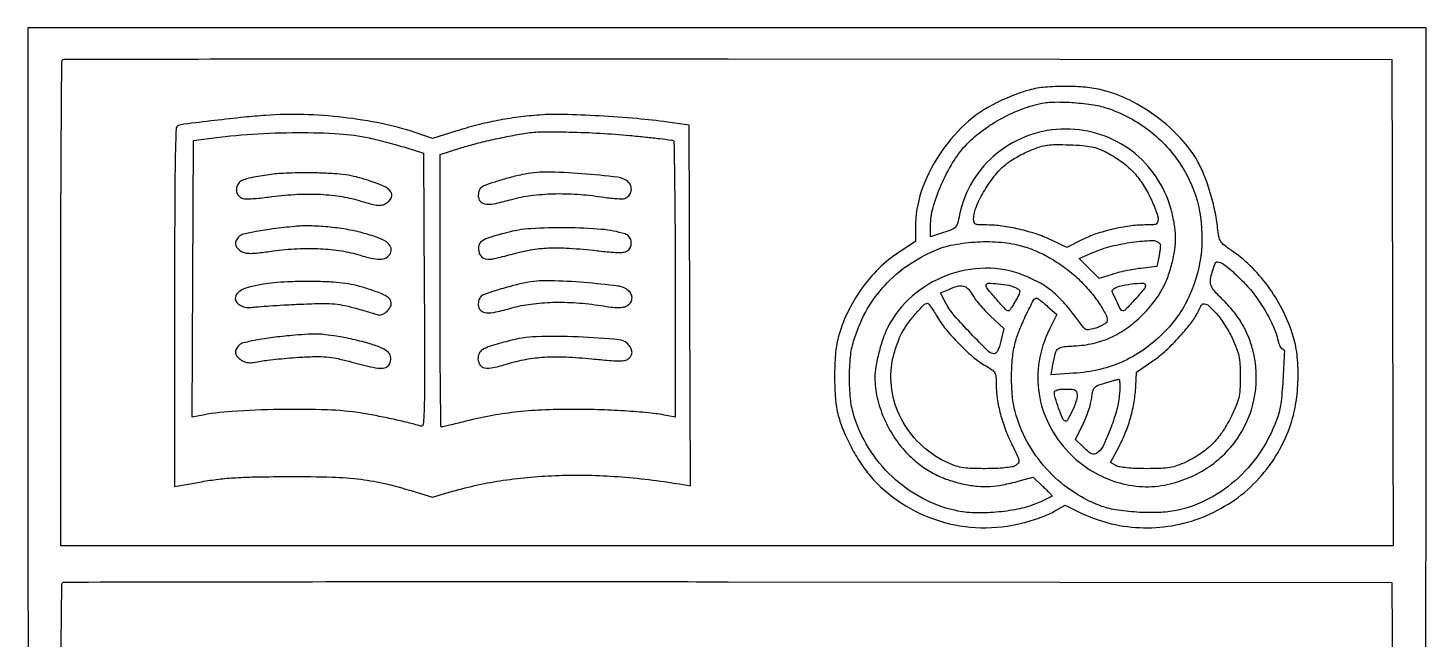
# Model space of a CAD drawing. Extents: x 284 to 1222, y 282 to 1697.
# Drawn here: x 477 to 1030, y 1455 to 1697 of the extents above; entities that cross this region are included whole.
import ezdxf

# ---------------------------------------------------------------- set-up
doc = ezdxf.new("R2010")
doc.units = 0

msp = doc.modelspace()

# ---------------------------------------------------------------- linework, layer by layer
for points in [[(490.048103, 1436.581446, -0.00158), (490.196383, 1457.743021, -0.000142), (490.394336, 1476.683142, -0.196124), (490.668539, 1477.335206, -0.198492), (491.330938, 1477.610209, -0.000009), (568.273999, 1477.733374, -0.000397), (653.185875, 1477.800395, -0.000239), (753.918539, 1477.751872), (1016.5, 1477.5), (1016.80522, 1415, -0.00184)], [(1029.937464, 1445.390718, 0.00041), (1030, 1521.605955), (1030, 1697), (753.5, 1697), (477, 1697), (477, 1520.460586, 0.000326), (477.077877, 1400.882706, 0.004536)]]:
    msp.add_lwpolyline(points, format="xyb")
for points in [[(1016.754998, 1588.25), (1017.009997, 1492), (753.504998, 1492), (490, 1492), (490, 1587.833333, -0.000653), (490.048083, 1624.626311, -0.001078), (490.196383, 1655.712008, -0.000066), (490.393843, 1683.67872, -0.197044), (490.668539, 1684.335206, -0.198492), (491.330938, 1684.610209, -0.000009), (568.273999, 1684.733374, -0.000397), (653.185875, 1684.800395, -0.000239), (753.918539, 1684.751872), (1016.5, 1684.5)], [(873, 1672.42392, 0.020555), (870.368782, 1671.615941, 0.008833), (866.926108, 1670.333047, 0.008722), (863.302584, 1668.835891, 0.011393), (860.046326, 1667.334444, 0.074153), (847.630678, 1658.788153, 0.061027), (837.282458, 1646.452212, 0.061935), (830.353689, 1632.195359, 0.082353), (828, 1618.001992), (828, 1612.424182), (821.556076, 1608.187546, 0.049648), (813.580379, 1601.727117, 0.04301), (806.60204, 1593.522357, 0.04284), (801.104191, 1584.207565, 0.04823), (797.528393, 1574.4477, 0.04365), (796.402645, 1567.792227, 0.020081), (796.04938, 1559, 0.020081), (796.402645, 1550.207773, 0.04365), (797.528393, 1543.5523, 0.034865), (799.526627, 1537.612225, 0.022966), (802.599368, 1531.087561, 0.022874), (806.28326, 1524.825986, 0.032875), (810.14112, 1519.67963, 0.071271), (822.490381, 1508.859304, 0.069352), (837.492532, 1501.820012, 0.068928), (853.933519, 1499.12292, 0.068946), (870.487102, 1500.996701, 0.013933), (873.803691, 1501.944134, 0.011215), (877.313928, 1503.140785, 0.011377), (880.508191, 1504.393448, 0.028302), (882.764303, 1505.49183), (887.234477, 1507.990259), (893.621517, 1504.942006, 0.106952), (918.286171, 1499.109831, 0.106343), (943.210621, 1503.97545, 0.106479), (963.905507, 1518.651198, 0.107479), (976.638563, 1540.5, 0.041045), (978.552114, 1548.618345, 0.030386), (979.369346, 1557.809201, 0.030755), (979.065798, 1566.851088, 0.047908), (977.588477, 1574.5, 0.042422), (973.730355, 1584.408037, 0.039608), (968.180381, 1593.766299, 0.040284), (961.337139, 1601.973849, 0.048075), (953.629949, 1608.454941, -0.013082), (950.210068, 1610.944664, -0.085632), (948.77688, 1612.500136, -0.098487), (948.041701, 1614.355226, -0.019967), (947.541559, 1617.877643, 0.027607), (946.49905, 1624.492486, 0.019679), (944.636839, 1631.759162, 0.019938), (942.281913, 1638.632296, 0.036168), (939.740016, 1644, 0.05845), (932.962924, 1653.268839, 0.044689), (923.624443, 1661.682838, 0.044496), (912.886141, 1668.342379, 0.056305), (901.936111, 1672.385338, 0.03752), (895.272732, 1673.503087, 0.022469), (887.248407, 1673.874581, 0.022535), (879.324491, 1673.527861, 0.042034)], [(904.420093, 1665.0533, -0.040115), (912.99507, 1661.2707, -0.042013), (920.716029, 1656.216479, -0.042091), (927.470915, 1649.952369, -0.040572), (933.173297, 1642.57213, -0.087852), (939.943812, 1626.624591, -0.080271), (941.122848, 1608.796128, -0.080244), (936.626552, 1591.49838, -0.087701), (926.988635, 1577.085431, -0.043731), (919.12266, 1570.199959, -0.049667), (910.492606, 1565.115948, -0.049542), (901.010114, 1561.824293, -0.043139), (890.611203, 1560.264483), (881.722406, 1559.706761), (882.414521, 1563.603381, -0.015562), (883.407558, 1568.334128, -0.164515), (884.447693, 1569.978013, -0.145372), (886.323701, 1570.753168, -0.011321), (891.790669, 1571.194024, 0.046793), (899.19451, 1572.323176, 0.050531), (906.060884, 1574.797254, 0.049368), (912.424463, 1578.659246, 0.041247), (918.334767, 1583.91212, 0.02431), (922.423996, 1588.63929, 0.037572), (925.424893, 1593.126579, 0.038305), (927.681037, 1597.946833, 0.026603), (929.504764, 1603.679599, 0.029108), (930.599895, 1609.177819, 0.038661), (930.91124, 1614.265178, 0.037736), (930.436348, 1619.435338, 0.025872), (929.157139, 1625.189216, 0.080196), (923.272306, 1638.002355, 0.082283), (913.696142, 1648.183423, 0.08243), (901.364306, 1654.7187, 0.080884), (887.5, 1656.976262, 0.085108), (873.105642, 1654.50824, 0.084971), (860.346664, 1647.385654, 0.085555), (850.750176, 1636.475357, 0.087914), (845.472755, 1623.081853, -0.01605), (844.657819, 1619.633513, -0.115462), (843.852931, 1618.139191, -0.116846), (842.472231, 1617.165575, -0.016604), (839.187302, 1615.97266), (834, 1614.281614), (834, 1618.535472, -0.069329), (835.023245, 1625.879663, -0.033125), (838.235865, 1634.872916, -0.032849), (842.746231, 1643.643353, -0.052158), (847.817135, 1650.384965, -0.043148), (853.907637, 1655.895401, -0.034453), (861.315252, 1660.752002, -0.03417), (869.395767, 1664.587062, -0.040222), (877.5, 1667.044477, -0.05118), (883.117851, 1667.674857, -0.020829), (890.815814, 1667.427053, -0.020955), (898.565307, 1666.52614, -0.044434)], [(571, 1662.375074, 0.008068), (562.579252, 1661.635254, 0.003048), (550.83232, 1660.339473, 0.001066), (538.660978, 1658.895424, 0.061624), (536.480598, 1658.354181, 0.301482), (535.567808, 1657.072236, 0.003124), (535.257195, 1645.518789, 0.004594), (535.045595, 1627.028402, 0.000564), (535, 1586.598905), (535, 1515.411788), (545.75, 1517.356349, -0.015848), (552.31847, 1518.330678, -0.014319), (559.161647, 1518.927069, -0.010287), (567.812256, 1519.253556, -0.003418), (580.5, 1519.384445, -0.007984), (597.254986, 1519.175205, -0.023862), (608.681475, 1518.303152, -0.028503), (618.818483, 1516.449343, -0.015968), (630.898952, 1513.108581), (636.961595, 1511.221675), (644.967211, 1513.549137, -0.034654), (665.009139, 1517.897437, -0.028033), (686.941131, 1519.839463, -0.026387), (710.334006, 1519.359953, -0.022726), (734.756699, 1516.447292), (739.013399, 1515.742241), (738.756699, 1587.102796), (738.5, 1658.46335), (730, 1659.685327, 0.014084), (717.904825, 1661.077744, 0.007588), (702.936933, 1662.146384, 0.007194), (688.634501, 1662.743299, 0.025819), (679.5, 1662.52127, 0.013345), (670.879965, 1661.633605, 0.01516), (662.68111, 1660.313665, 0.015155), (654.574627, 1658.4988, 0.013315), (646.231893, 1656.125243), (637.070066, 1653.252857), (630.143215, 1655.585447, 0.030897), (616.935312, 1659.142119, 0.021746), (601.736811, 1661.560304, 0.021318), (585.963022, 1662.692749, 0.025139)], [(611.928208, 1653.472692, -0.006756), (615.284749, 1652.688757, -0.004048), (619.251719, 1651.671388, -0.004052), (623.183856, 1650.594773, -0.007035), (626.428208, 1649.628652), (633.5, 1647.413985), (633.758646, 1593.136861, -0.000562), (633.882242, 1559.199312, -0.007603), (633.724924, 1546.801188, -0.013041), (633.364917, 1540.137756, -0.475952), (632.258646, 1539.377187, 0.010812), (627.258161, 1540.731735, 0.006993), (621.417772, 1542.092614, 0.0067), (615.189507, 1543.365146, 0.006934), (609, 1544.454877, 0.031892), (595.420223, 1545.77139, 0.012283), (576.471694, 1545.928995, 0.012164), (557.667306, 1545.165627, 0.035032), (544.741422, 1543.410805), (541.982845, 1542.837322), (542.241422, 1597.66456), (542.5, 1652.491798), (548.5, 1653.279656, -0.016694), (565.843514, 1654.970385, -0.015188), (583.817617, 1655.571267, -0.015677), (600.124507, 1655.109542, -0.039088)], [(715.007765, 1654.438409, -0.002377), (721.344959, 1653.803929, -0.003672), (726.814353, 1653.189416, -0.001206), (731.533683, 1652.612495, -0.107794), (732.195148, 1652.379392, -0.255772), (732.5249, 1651.79865, -0.000245), (732.763575, 1636.012706, -0.002274), (732.942096, 1618.301356, -0.001383), (733, 1597.361528), (733, 1542.841089), (730.25, 1543.412689, 0.024359), (723.546798, 1544.468519, 0.009853), (714.325388, 1545.280375, 0.009149), (703.705165, 1545.80982, 0.007817), (692.5, 1545.987774, 0.01135), (680.169233, 1545.710871, 0.017393), (669.516524, 1544.857539, 0.018445), (659.427567, 1543.316202, 0.015342), (648.833387, 1540.956381, -0.0017), (645.853148, 1540.206661, -0.002553), (643.247472, 1539.574687, -0.001031), (641.01026, 1539.04903, -0.057241), (640.583387, 1539, -0.410916), (640.343775, 1539.236926, -0.000115), (640.17137, 1554.84972, -0.00169), (640.041922, 1572.26685, -0.001013), (640, 1592.956494), (640, 1646.912987), (647.875253, 1649.400779, -0.012838), (653.490119, 1651.017212, -0.007847), (660.189304, 1652.649067, -0.007631), (667.252559, 1654.139646, -0.008922), (674, 1655.331793, -0.036898), (680.244668, 1655.853001, -0.007823), (691.171333, 1655.785949, -0.008432), (703.417569, 1655.312459, -0.009882)], [(903.5, 1647.77755, -0.032722), (909.044043, 1644.417139, -0.043775), (913.548801, 1640.639525, -0.044579), (917.265881, 1636.193837, -0.035866), (920.4472, 1630.832914, -0.012148), (921.807373, 1627.940554, -0.014069), (922.956365, 1625.122482, -0.01316), (923.79444, 1622.697029, -0.076743), (924, 1621.365643, -0.075929), (923.798308, 1620.045136, -0.213551), (923.193348, 1619.360809, -0.096281), (921.908853, 1619.054456, -0.009713), (918.75, 1618.982636, 0.033488), (912.689725, 1618.556147, 0.023781), (905.990744, 1617.30414, 0.023808), (899.45323, 1615.424779, 0.033983), (893.882923, 1613.09936), (887.943627, 1610.131459), (881.634253, 1613.083971, 0.029906), (875.741239, 1615.423328, 0.022448), (869.020075, 1617.306721, 0.022656), (862.258, 1618.558308, 0.033614), (856.25, 1618.982636, -0.009741), (853.131962, 1619.053707, -0.092593), (851.837809, 1619.352538, -0.213903), (851.237425, 1620.013047, -0.085488), (851.055873, 1621.25, -0.093887), (852.142164, 1626.295728, -0.035105), (855.432487, 1632.781862, -0.035156), (859.796075, 1639.026214, -0.059818), (864.358049, 1643.459526, -0.02527), (866.145268, 1644.685051, -0.01146), (868.597087, 1646.113805, -0.011314), (871.257514, 1647.505889, -0.015218), (873.730199, 1648.636974, -0.022538), (877.228993, 1649.928086, -0.04321), (880.145516, 1650.586646, -0.033855), (883.566038, 1650.819698, -0.009153), (889, 1650.722086, -0.009947), (894.186016, 1650.430533, -0.031084), (897.64581, 1649.949323, -0.040634), (900.485186, 1649.128021, -0.029184)], [(574, 1639.08356, 0.005706), (567.133292, 1638.045939, 0.030206), (563.423841, 1637.209501, 0.059212), (561.235685, 1636.283181, 0.141089), (560.015739, 1635.029409, 0.091395), (559.462813, 1633.297998, 0.120146), (559.64808, 1631.655417, 0.125017), (560.556347, 1630.328391, 0.104001), (562.048993, 1629.48445, 0.080909), (563.213623, 1629.313357, 0.009865), (565.801789, 1629.404838, 0.011486), (568.894512, 1629.646663, 0.009241), (572.206612, 1630.044307, -0.019183), (582.396282, 1631.062638, -0.024976), (591.77042, 1631.168613, -0.027356), (600.313204, 1630.368962, -0.035339), (608, 1628.660699, 0.006006), (612.981601, 1627.242676, 0.041492), (615.478563, 1626.782189, 0.085931), (617.173109, 1626.90442, 0.083059), (618.75, 1627.588256, 0.133949), (620.777271, 1629.855569, 0.29002), (620.550358, 1632.087855, 0.122729), (617.674742, 1634.322884, 0.025439), (611.647251, 1636.630264, 0.016979), (606.938436, 1637.988263, 0.02553), (602.746687, 1638.819542, 0.021682), (598.022011, 1639.300119, 0.008588), (591.5, 1639.566597, 0.006589), (586.502349, 1639.618985, 0.006225), (581.409375, 1639.541844, 0.0062), (576.901952, 1639.361478, 0.021546)], [(672.5, 1638.921356, 0.011551), (666.783597, 1637.527838, 0.014868), (661.604853, 1635.971455, 0.011975), (657.380085, 1634.450193, 0.127813), (655.911276, 1633.393094, 0.081662), (655.526341, 1632.735758, 0.041007), (655.255245, 1631.809862, 0.039295), (655.126778, 1630.78179, 0.046681), (655.173236, 1629.805042, 0.193891), (656.205952, 1628.017372, 0.154461), (658.310002, 1627.231606, 0.067327), (662.026096, 1627.542759, 0.014233), (668.34978, 1629.133578, -0.037413), (675.91808, 1630.668726, -0.024514), (684.795416, 1631.34751, -0.023201), (694.323792, 1631.16552, -0.022638), (703.873416, 1630.10346, 0.010507), (706.830324, 1629.701789, 0.012745), (709.617111, 1629.454475, 0.011364), (711.956562, 1629.360151, 0.081404), (713.072263, 1629.522935, 0.134701), (714.622359, 1630.527738, 0.118034), (715.538071, 1632.232586, 0.120023), (715.574427, 1634.143965, 0.142328), (714.707352, 1635.721219, 0.167455), (710.251265, 1637.893388, 0.011515), (696.096164, 1639.295114, 0.016876), (681.82447, 1639.893827, 0.056106)], [(582.5, 1618.389666, 0.007062), (574.036377, 1617.425986, 0.013781), (567.325957, 1616.377077, 0.012196), (562.236037, 1615.308121, 0.139393), (560.46287, 1614.320013, 0.078806), (559.348508, 1612.785558, 0.153353), (559.100127, 1611.307507, 0.148243), (559.741013, 1609.918109, 0.072025), (561.25, 1608.645903, 0.085392), (562.904862, 1607.972823, 0.054932), (564.969813, 1607.752764, 0.028295), (568.126505, 1607.942904, 0.005028), (574, 1608.691629, -0.021505), (583.537606, 1609.589314, -0.02489), (592.660599, 1609.599098, -0.026774), (601.049059, 1608.738526, -0.037615), (608.371867, 1607.01651, 0.023992), (613.457282, 1605.673587, 0.076702), (616.950257, 1605.473918, 0.134123), (619.224989, 1606.337041, 0.15988), (620.560383, 1608.19025, 0.191479), (620.405227, 1610.370444, 0.132054), (618.769217, 1612.266087, 0.065951), (615.259611, 1614.024546, 0.017306), (609.232804, 1615.876715, 0.024678), (602.836649, 1617.268153, 0.017785), (595.592282, 1618.210052, 0.017995), (588.476872, 1618.621366, 0.030261)], [(666.091204, 1615.889537, 0.008129), (659.627106, 1614.040862, 0.06258), (656.755799, 1612.759265, 0.155332), (655.485231, 1611.304124, 0.13304), (655.190068, 1609.283603, 0.117208), (656.136955, 1606.712132, 0.212183), (657.994527, 1605.530741, 0.092588), (661.399872, 1605.654592, 0.013682), (668.102949, 1607.35451, -0.025007), (675.786015, 1609.118845, -0.03337), (682.899775, 1609.897389, -0.027422), (691.049786, 1609.795209, -0.010844), (702.216365, 1608.79815, 0.004298), (708.466963, 1608.157462, 0.031228), (711.482042, 1608.063625, 0.070764), (713.299268, 1608.380458, 0.118422), (714.615214, 1609.186643, 0.134727), (715.529716, 1610.792938, 0.118782), (715.55534, 1612.724984, 0.120757), (714.701721, 1614.432666, 0.142187), (713.198848, 1615.426831, 0.054746), (703.861305, 1617.247447, 0.018342), (689.956319, 1617.894511, 0.018536), (675.941127, 1617.512548, 0.049536)], [(869.47355, 1610.832554, -0.03831), (875.600467, 1608.732411, -0.030715), (881.824674, 1605.584687, -0.029987), (887.779383, 1601.601281, -0.031652), (893.102188, 1597, -0.024365), (897.576086, 1592.158644, -0.031101), (901.179702, 1587.268462, -0.030935), (903.579594, 1582.988458, -0.206772), (903.678338, 1580.604145, -0.145939), (903.262148, 1580.063707, -0.028823), (902.219143, 1579.399442, -0.028318), (900.869603, 1578.742801, -0.023012), (899.358553, 1578.190874, -0.015591), (897.070675, 1577.550269, -0.099939), (895.875014, 1577.499288, -0.148619), (894.98279, 1577.932134, -0.048554), (894, 1579.036968, 0.015111), (887.723476, 1587.120989, 0.041767), (882.691028, 1592.270557, 0.051053), (877.493047, 1595.914355, 0.033492), (870.879318, 1599.047568, 0.09633), (855.765327, 1601.850944, 0.089376), (840.267942, 1598.919531, 0.08893), (826.705324, 1590.741359, 0.094105), (817.143233, 1578.5, 0.035603), (815.249216, 1574.073339, 0.020356), (813.57264, 1568.504114, 0.02037), (812.377405, 1562.923091, 0.042586), (812, 1558.5, 0.05749), (812.910024, 1550.611601, 0.044747), (815.620999, 1542.407437, 0.043993), (819.816202, 1534.66401, 0.050283), (825.142857, 1528.142857, 0.034486), (829.980337, 1523.930317, 0.039538), (835.143997, 1520.631676, 0.038968), (840.828691, 1518.150488, 0.031857), (847.224347, 1516.380736, 0.026272), (852.662285, 1515.53809, 0.039637), (857.452599, 1515.432825, 0.035636), (862.555734, 1516.092221, 0.016723), (869.034509, 1517.630972), (874.569017, 1519.142623), (878.284509, 1515.638464, -0.006128), (879.708408, 1514.262193, -0.009306), (880.908574, 1513.028288, -0.004584), (881.888583, 1511.963071, -0.185741), (882, 1511.673492, -0.286175), (881.844947, 1511.424772, -0.00331), (880.017187, 1510.543501, -0.008811), (877.837643, 1509.556991, -0.005487), (875.25, 1508.473809, -0.048361), (868.421061, 1506.444785, -0.027624), (859.889977, 1505.269248, -0.027564), (851.224993, 1505.038848, -0.045715), (843.971369, 1505.91272, -0.070939), (830.655989, 1510.817054, -0.065413), (818.829714, 1519.35283, -0.064796), (809.515578, 1530.740683, -0.067159), (803.561951, 1544, -0.048447), (802.339599, 1550.318323, -0.023722), (801.955204, 1558.517541, -0.02372), (802.348863, 1566.70916, -0.048868), (803.579007, 1573, -0.050534), (808.266553, 1584.347254, -0.056383), (815.000278, 1594.077246, -0.056065), (823.773941, 1602.100611, -0.049043), (834.5, 1608.395833, -0.055491), (842.097937, 1610.929416, -0.035373), (851.332407, 1612.233362, -0.034823), (860.887148, 1612.232822, -0.046024)], [(924.728952, 1611.604381, -0.199456), (924.906461, 1611.174566, -0.01685), (924.862683, 1609.951812, -0.020311), (924.696352, 1608.447211, -0.014263), (924.392518, 1606.770302), (923.492308, 1602.5), (917.157398, 1601.800887, 0.014264), (914.365294, 1601.411856, 0.009645), (911.206528, 1600.81661, 0.009723), (908.173389, 1600.122421, 0.019063), (905.794945, 1599.431892), (900.767402, 1597.76201), (896.805285, 1601.724127), (892.843167, 1605.686244), (898.171584, 1608.035576, -0.04134), (905.41156, 1610.536765, -0.029113), (913.871769, 1612.179543, -0.024177), (921.586319, 1612.838697, -0.208518)], [(957.630742, 1596.547401, -0.036004), (962.107968, 1591.380372, -0.026628), (966.30923, 1585.088984, -0.027144), (969.650752, 1578.69013, -0.053448), (971.454671, 1573.25, 0.023747), (971.787041, 1572.00498, 0.035075), (972.204694, 1570.954688, 0.038076), (972.64245, 1570.198431, 0.247358), (973.01901, 1570, -0.425946), (973.969638, 1569.010673, -0.004711), (973.462433, 1558.733737, -0.011713), (972.658881, 1548.975567, -0.054432), (971.458421, 1543.460927, -0.061075), (965.10194, 1530.135593, -0.063286), (955.777088, 1518.917542, -0.065093), (944.209053, 1510.643452, -0.071671), (931.267033, 1505.951636, -0.043704), (924.307455, 1505.13123, -0.0233), (915.633995, 1505.275251, -0.023234), (907.179858, 1506.206024, -0.05327), (901, 1507.866913, -0.059337), (889.557642, 1513.933852, -0.058009), (879.763006, 1522.558283, -0.05815), (872.231157, 1533.180399, -0.060195), (867.452758, 1545.130963, -0.042861), (866.393697, 1551.139757, -0.022919), (866.069676, 1558.677411, -0.022889), (866.439185, 1566.268104, -0.04012), (867.531192, 1572.458446, -0.032443), (869.164952, 1577.393937, -0.015998), (871.839722, 1583.439807, -0.007655), (874.749737, 1589.257188, -0.279898), (875.972715, 1590, -0.152781), (876.397588, 1589.867073, -0.008459), (877.540541, 1589.045312, -0.012442), (878.879431, 1587.995097, -0.008735), (880.335349, 1586.75), (884.003919, 1583.5), (880.984325, 1577.5, 0.076262), (876.944486, 1565.061038, 0.079746), (876.910454, 1552.17978, 0.078943), (880.922834, 1539.827255, 0.072664), (888.64895, 1528.929191, 0.060049), (896.810275, 1522.206168, 0.060078), (906.334061, 1517.616231, 0.061315), (916.488335, 1515.487888, 0.06776), (926.505385, 1516.001016, 0.097792), (943.400637, 1522.77779, 0.10441), (955.996467, 1535.350738, 0.105856), (962.321627, 1551.789244, 0.103146), (961.447999, 1569.539901, 0.033322), (959.586725, 1575.130988, 0.038183), (957.065588, 1580.164934, 0.036734), (953.717633, 1584.913809, 0.02717), (949.373776, 1589.653623, -0.020564), (945.918558, 1593.325262, -0.129746), (944.797185, 1595.61232, -0.115502), (944.882957, 1598.277847, -0.014832), (946.539682, 1603.793124, -0.380413), (947.623497, 1604.416999, -0.093768), (949.68975, 1603.563551, -0.040784), (952.913117, 1601.060797, -0.010773)], [(570.054924, 1595.550229, 0.019476), (564.919529, 1594.514581, 0.059058), (561.584031, 1593.274582, 0.100421), (559.680125, 1591.753534, 0.175919), (559, 1589.880299, 0.180482), (559.572533, 1588.345845, 0.097422), (561.184654, 1587.088651, 0.081292), (563.460975, 1586.369842, 0.075221), (565.91193, 1586.385823, -0.019669), (568.088935, 1586.64247, -0.00262), (572.705379, 1586.979028, -0.00303), (578.185296, 1587.316341, -0.002541), (584, 1587.609275, -0.005024), (592.389626, 1587.904762, -0.022273), (597.325008, 1587.809103, -0.031924), (601.334264, 1587.29414, -0.019271), (606, 1586.201163, -0.001996), (608.987909, 1585.365754, -0.002472), (611.762525, 1584.56318, -0.002024), (614.08627, 1583.868317, -0.018454), (615.085192, 1583.524467, 0.185506), (617.02797, 1583.521399, 0.100265), (619.076696, 1584.820517, 0.099623), (620.467897, 1586.822853, 0.180926), (620.567483, 1588.78738, 0.133809), (619.803029, 1589.971236, 0.058262), (618.261682, 1591.060017, 0.035643), (615.741359, 1592.207816, 0.010236), (611.69045, 1593.620858, 0.01704), (606.909597, 1595.00119, 0.025978), (602.672735, 1595.838263, 0.021586), (597.840873, 1596.322809, 0.007972), (591, 1596.602322, 0.00982), (585.403241, 1596.631721, 0.008951), (579.633688, 1596.44537, 0.009311), (574.29211, 1596.077236, 0.018157)], [(675, 1596.302357, 0.020247), (669.654836, 1595.168735, 0.01212), (663.401707, 1593.413099, 0.006875), (657.500478, 1591.51169, 0.139041), (655.963859, 1590.456453, 0.078714), (655.558996, 1589.774282, 0.041345), (655.270692, 1588.828474, 0.039825), (655.130615, 1587.786451, 0.048749), (655.173236, 1586.805042, 0.193833), (656.20545, 1585.017781, 0.154397), (658.308686, 1584.231485, 0.067288), (662.024176, 1584.540526, 0.014213), (668.34978, 1586.127329, -0.036117), (675.95139, 1587.684114, -0.02579), (684.613122, 1588.363135, -0.024124), (693.958938, 1588.161476, -0.02142), (703.623954, 1587.068115, 0.008685), (707.684178, 1586.503761, 0.026885), (710.444837, 1586.318565, 0.040358), (712.42334, 1586.452213, 0.08603), (713.873954, 1586.932542, 0.111405), (715.289316, 1588.157211, 0.134047), (715.922093, 1589.793001, 0.134333), (715.635343, 1591.520742, 0.1121), (714.498761, 1593.001028, 0.14387), (710.290345, 1594.814874, 0.009445), (696.981436, 1596.180831, 0.01418), (683.637066, 1596.915883, 0.048831)], [(850.434316, 1591.492109, 0.038453), (851.519148, 1589.802846, 0.013326), (853.329233, 1587.538595, 0.013149), (855.463876, 1585.140461, 0.014911), (857.636539, 1582.95931), (862.949639, 1577.934402), (861.803071, 1572.967201, -0.020343), (861.225823, 1570.861274, -0.043371), (860.576957, 1569.304488, -0.060292), (859.893671, 1568.310067, -0.21532), (859.20704, 1568, -0.197186), (856.905662, 1568.944317, -0.006753), (849.924912, 1576.021529, -0.012387), (843.414724, 1583.147668, -0.055419), (840.203589, 1587.793738), (837.907177, 1592.057519), (841.203589, 1593.489618, -0.033417), (844.690082, 1594.73482, -0.122947), (847.012604, 1594.80813, -0.15425), (848.795083, 1593.789443, -0.06296)], [(867.892222, 1594.057681, -0.050531), (868.999698, 1593.312352, -0.234492), (869.302779, 1592.62777, -0.106532), (869.041357, 1591.629559, -0.007236), (867.670851, 1589.015424, -0.011153), (866.793859, 1587.482475, -0.016711), (865.954787, 1586.188759, -0.011686), (865.213386, 1585.176516, -0.229405), (864.87736, 1585.008249, -0.212912), (863.721795, 1585.505434, -0.006073), (860.039363, 1589.597313, -0.006823), (856.495381, 1593.745691, -0.175093), (856, 1595.116948, -0.415341), (856.792906, 1595.906809, -0.021251), (860.790384, 1595.721424, -0.02842), (864.997865, 1595.104183, -0.072354)], [(919, 1594.977657, -0.17845), (918.509884, 1593.648128, -0.006552), (914.913289, 1589.543019, -0.006002), (911.189898, 1585.50251, -0.206413), (910.024514, 1585, -0.281299), (909.243032, 1585.477439, -0.008756), (907.517614, 1588.991408, -0.008357), (905.909697, 1592.570712, -0.326216), (906.093528, 1593.37329, -0.117736), (908.725009, 1594.745194, -0.030637), (913.448243, 1595.628748, -0.026149), (918.004273, 1595.954543, -0.419819)], [(836.5, 1582.846783, 0.038874), (840.078733, 1577.707559, 0.021935), (845.146107, 1572.043448, 0.021955), (850.607343, 1566.923242, 0.044826), (855.386453, 1563.513675, -0.016371), (858.2617, 1561.699685, -0.112112), (859.397862, 1560.484822, -0.115038), (859.883735, 1558.911754, -0.017628), (860, 1555.615077, 0.037695), (860.413384, 1550.139587, 0.027261), (861.660986, 1544.145711, 0.025631), (863.665462, 1537.909063, 0.023269), (866.354707, 1531.700535, -0.00426), (868.514716, 1527.191816, -0.071326), (868.996607, 1525.610708, -0.219809), (868.714421, 1524.626828, -0.084633), (867.591833, 1523.700535, -0.090936), (866.18747, 1523.204321, -0.014829), (863.311013, 1522.832309, -0.014968), (859.688761, 1522.581882, -0.009773), (855.5, 1522.5, -0.008388), (849.667097, 1522.597857, -0.03582), (846.206391, 1522.963132, -0.047294), (843.316128, 1523.767042, -0.022671), (839.782421, 1525.307687, -0.07965), (829.708597, 1532.430301, -0.080353), (822.401915, 1542.325629, -0.082029), (818.691511, 1553.830341, -0.088233), (819.018351, 1565.616707, -0.018058), (819.649498, 1568.197522, -0.012183), (820.546403, 1571.093658, -0.012283), (821.552216, 1573.855489, -0.023771), (822.513374, 1576, -0.040408), (824.661126, 1579.505777, -0.019745), (827.918541, 1583.618089, -0.012547), (831.298743, 1587.361238, -0.213006), (832.798138, 1587.980156, -0.22424), (833.188709, 1587.782031, -0.00885), (834.175078, 1586.464042, -0.014173), (835.299512, 1584.807795, -0.00938)], [(946.801098, 1584.25, -0.031493), (948.375554, 1582.354913, -0.014241), (950.204275, 1579.692188, -0.014035), (951.980978, 1576.763208, -0.018646), (953.419175, 1574, -0.017596), (955.089138, 1570.13048, -0.042611), (955.96992, 1567.146961, -0.038417), (956.380901, 1563.8788, -0.012076), (956.5, 1558.948137, -0.012398), (956.371989, 1553.786299, -0.044924), (955.916095, 1550.536572, -0.045013), (954.887537, 1547.423735, -0.012481), (952.722071, 1542.752154, -0.03409), (949.302152, 1536.877268, -0.048229), (945.444164, 1532.219075, -0.048699), (940.79581, 1528.418574, -0.035691), (935, 1525.125387, -0.024832), (931.624731, 1523.715408, -0.044595), (928.723312, 1522.953135, -0.033421), (925.214001, 1522.597588, -0.008539), (919.5, 1522.5, -0.009651), (915.248381, 1522.582073, -0.015568), (911.636389, 1522.834373, -0.016067), (908.798546, 1523.214055, -0.089023), (907.35439, 1523.729316), (905.208781, 1524.958631), (908.582016, 1531.311214, 0.027697), (911.18252, 1536.94042, 0.02649), (913.188721, 1542.906029, 0.026583), (914.546787, 1549.028232, 0.028411), (915.2099, 1555.125478), (915.5, 1560.750956), (922, 1565.191864, 0.038056), (927.100945, 1569.278546, 0.021363), (932.669671, 1574.946684, 0.020861), (937.51349, 1580.790367, 0.063402), (940.089248, 1585.25, -0.058819), (941.243204, 1587.290749, -0.278526), (942.431256, 1587.786592, -0.150912), (943.983943, 1587.041405, -0.01689)], [(582.5, 1575.327576, 0.009888), (574.72013, 1574.518433, 0.014122), (567.858384, 1573.469813, 0.010919), (562.296334, 1572.332332, 0.14139), (560.46287, 1571.320013, 0.079652), (559.345145, 1569.77547, 0.155317), (559.106381, 1568.289231, 0.145115), (559.770376, 1566.868145, 0.066457), (561.333235, 1565.517311, 0.057926), (562.782367, 1564.791534, 0.071378), (564.260517, 1564.482531, 0.049255), (566.15834, 1564.548723, 0.013899), (569.083235, 1565.024011, -0.016194), (571.869425, 1565.463644, -0.005325), (575.9932, 1565.93356, -0.005298), (580.582768, 1566.358, -0.005975), (585, 1566.666252, -0.009382), (590.981153, 1566.899381, -0.026775), (595.142705, 1566.760571, -0.029589), (599.030461, 1566.188726, -0.013713), (604, 1565.011367, 0.004922), (612.497713, 1562.839682, 0.042736), (616.350079, 1562.237964, 0.118082), (618.523487, 1562.6011, 0.171341), (619.94696, 1563.900894, 0.136265), (620.496594, 1566.352642, 0.180374), (619.597974, 1568.435907, 0.1016), (616.968544, 1570.250832, 0.028164), (612.226381, 1571.956766, 0.010038), (609.17932, 1572.796572, 0.006201), (605.566499, 1573.667138, 0.006218), (601.974057, 1574.438927, 0.011106), (599, 1574.970821, 0.010217), (594.686799, 1575.553726, 0.023074), (591.398692, 1575.776863, 0.020173), (587.847512, 1575.710366, 0.006198)], [(667, 1573.033426, 0.006477), (659.858249, 1570.971184, 0.058407), (656.880301, 1569.674226, 0.147484), (655.501089, 1568.195261, 0.114916), (655, 1566.043803, 0.150277), (655.732764, 1563.660826, 0.202423), (657.605946, 1562.447711, 0.097215), (661.024957, 1562.511201, 0.022396), (666.628133, 1563.984815, -0.030158), (673.916604, 1565.781246, -0.030334), (681.354043, 1566.683414, -0.026167), (689.758609, 1566.74845, -0.014257), (700.05202, 1565.994696, 0.004138), (706.872645, 1565.35626, 0.020736), (710.705219, 1565.189096, 0.036612), (713.097061, 1565.359368, 0.137982), (714.456765, 1565.964118, 0.067417), (715.471563, 1567.067854, 0.121723), (715.909231, 1568.207891, 0.115575), (715.77598, 1569.462332, 0.057159), (715.075078, 1570.912761, 0.232048), (710.802261, 1573.534979, 0.012581), (694.570166, 1574.660755, 0.019772), (678.142531, 1574.735415, 0.058357)], [(891.978038, 1551.75, -0.080318), (891.499133, 1548.960974, -0.027599), (889.954007, 1545.153716, -0.020624), (888.142898, 1541.691427, -0.42314), (887.111204, 1541.431272, -0.159017), (886.225797, 1542.478572, -0.008996), (884.677799, 1546.488154, -0.012791), (883.329884, 1550.4902, -0.074963), (883, 1552.678139, -0.232509), (883.286804, 1553.261556, -0.093089), (884.101073, 1553.676563, -0.053194), (885.476114, 1553.925959, -0.018286), (887.5, 1554, -0.013084), (890.094171, 1553.932102, -0.103687), (891.248792, 1553.62622, -0.20518), (891.802495, 1552.969436, -0.076515)], [(908.676219, 1551.435622, -0.046415), (907.535081, 1545.367208, -0.023283), (905.040279, 1537.967896, -0.019178), (902.099903, 1531.20462, -0.142328), (899.780449, 1528.619128, -0.109521), (898.750546, 1528.256372, -0.132256), (897.738862, 1528.401524, -0.074445), (896.521314, 1529.154902, -0.016766), (894.711297, 1530.795203), (891.361696, 1534.041764), (894.297346, 1539.964638, 0.019985), (895.45889, 1542.564302, 0.01546), (896.520773, 1545.479574, 0.015717), (897.343239, 1548.266569, 0.035838), (897.74406, 1550.42166, -0.021189), (898.180802, 1553.223864, -0.12939), (898.818246, 1554.528996, -0.122709), (900.030831, 1555.385393, -0.018269), (902.877562, 1556.373788, -0.003103), (904.713174, 1556.924441, -0.004011), (906.404949, 1557.40582, -0.003054), (907.827134, 1557.788854, -0.035294), (908.394605, 1557.895884, -0.413241), (908.723617, 1557.636358, -0.018907), (908.851761, 1556.065051, -0.021963), (908.851022, 1553.976377, -0.01221)]]:
    msp.add_lwpolyline(points, format="xyb", close=True)

doc.saveas('drawing.dxf')
